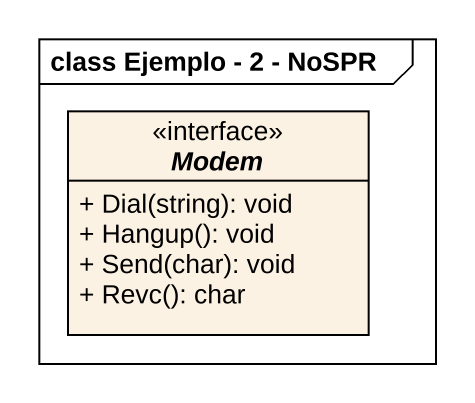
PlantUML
@startuml
mainframe class Ejemplo - 2 - NoSPR
hide circle
hide empty members
skinparam classAttributeIconSize 0
interface Modem <<interface>> {
  + Dial(string): void
  + Hangup(): void
  + Send(char): void
  + Revc(): char
}
@enduml
